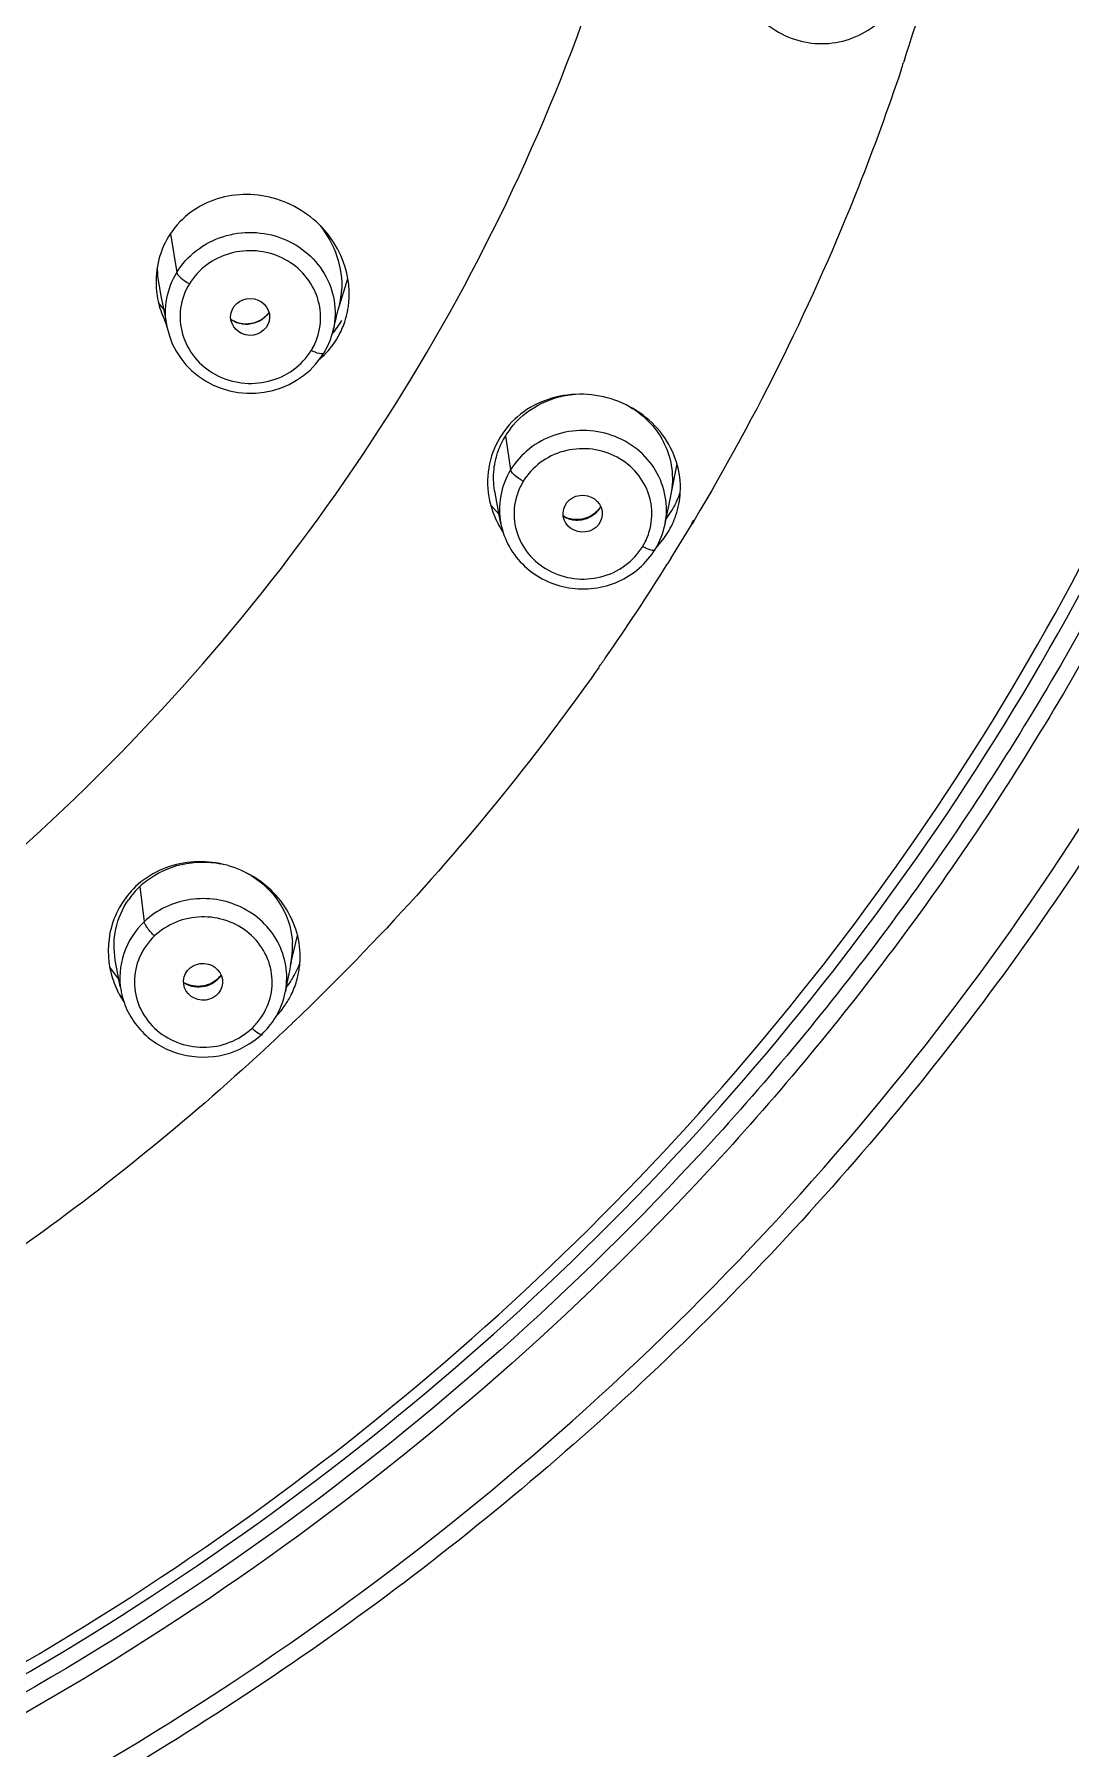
# Model space of a CAD drawing. Header units: millimetres. Extents: x 19741 to 22117, y -10160 to -6800.
# Drawn here: x 21024.42 to 21045.73, y -8209.15 to -8173.92 of the extents above; entities that cross this region are included whole.
import ezdxf

# ---------------------------------------------------------------- set-up
doc = ezdxf.new("R2010")
doc.units = ezdxf.units.MM

msp = doc.modelspace()

# ---------------------------------------------------------------- linework, layer by layer
at = {"linetype": 'Continuous'}
for p, q in [((21042.321, -8174.42), (21042.294, -8174.495)), ((21042.321, -8174.42), (21042.296, -8174.496)), ((21027.219, -8178.017), (21027.348, -8178.811)), ((21026.979, -8179.056), (21027.023, -8179.289)), ((21030.669, -8179.581), (21030.865, -8178.937)), ((21027.076, -8179.562), (21026.975, -8179.438)), ((21027.023, -8179.289), (21027.114, -8179.761)), ((21027.114, -8179.761), (21027.146, -8179.931)), ((21030.663, -8179.605), (21030.677, -8179.554)), ((21030.553, -8180.049), (21030.55, -8180.058)), ((21034.106, -8182.17), (21034.215, -8182.87)), ((21037.633, -8182.744), (21037.51, -8183.37)), ((21033.98, -8183.798), (21033.893, -8183.343)), ((21033.978, -8183.789), (21033.807, -8183.594)), ((21037.509, -8183.369), (21037.388, -8183.981)), ((21034.013, -8183.974), (21033.98, -8183.798)), ((21034.014, -8183.974), (21034.015, -8183.98)), ((21037.39, -8183.982), (21037.39, -8183.982)), ((21037.974, -8183.905), (21037.933, -8183.974)), ((21037.986, -8183.911), (21037.945, -8183.98)), ((21037.506, -8184.692), (21037.437, -8184.81)), ((21037.509, -8184.694), (21037.437, -8184.81)), ((21026.59, -8191.431), (21026.679, -8192.156)), ((21029.688, -8193.041), (21029.83, -8192.438)), ((21026.158, -8193.339), (21025.971, -8193.089)), ((21026.185, -8193.485), (21026.084, -8192.944)), ((21029.664, -8193.168), (21029.615, -8193.419)), ((21029.688, -8193.041), (21029.664, -8193.168)), ((21029.7, -8192.979), (21029.688, -8193.041)), ((21029.615, -8193.419), (21029.583, -8193.588)), ((21026.201, -8193.576), (21026.206, -8193.603)), ((21029.58, -8193.605), (21029.584, -8193.588))]:
    msp.add_line(p, q, dxfattribs=at)
for points in [[(21030.553, -8180.049), (21030.558, -8180.029), (21030.574, -8179.968), (21030.589, -8179.908), (21030.602, -8179.85), (21030.625, -8179.755)], [(21030.625, -8179.755), (21030.634, -8179.717), (21030.642, -8179.684), (21030.649, -8179.656), (21030.655, -8179.632), (21030.663, -8179.605)], [(21027.146, -8179.931), (21027.151, -8179.953), (21027.195, -8180.117), (21027.256, -8180.277), (21027.334, -8180.43), (21027.429, -8180.575), (21027.537, -8180.71), (21027.66, -8180.834), (21027.795, -8180.945), (21027.942, -8181.042), (21028.098, -8181.125), (21028.263, -8181.192), (21028.434, -8181.243), (21028.611, -8181.276), (21028.789, -8181.293), (21028.969, -8181.291), (21029.148, -8181.273), (21029.323, -8181.236), (21029.493, -8181.183), (21029.657, -8181.114), (21029.811, -8181.029), (21029.956, -8180.93), (21030.09, -8180.817), (21030.209, -8180.693), (21030.314, -8180.559), (21030.371, -8180.472)], [(21030.371, -8180.472), (21030.382, -8180.455), (21030.446, -8180.335), (21030.5, -8180.21), (21030.544, -8180.081), (21030.55, -8180.058)]]:
    msp.add_lwpolyline(points, dxfattribs=at)
for centre, radius, start, end in [((20997.986, -8159.847), 46.669, 341.803, 344.6061), ((20997.84, -8159.8), 46.822, 341.5138, 341.7074), ((21028.789, -8178.71), 1.843, 180.2726, 190.8257), ((21029.048, -8179.255), 1.847, 353.8774, 6.1766), ((21028.863, -8178.99), 1.942, 186.1694, 198.1353), ((21029.044, -8179.096), 1.696, 344.3218, 350.5992), ((21028.985, -8179.086), 1.756, 350.6032, 356.6708), ((21029.101, -8179.259), 1.794, 350.1399, 353.8301), ((21028.92, -8178.973), 2.001, 198.1005, 204.011), ((21028.941, -8178.963), 2.025, 204.0112, 206.7226), ((21029.081, -8178.783), 1.951, 318.7923, 328.5651), ((21029.121, -8179.262), 1.774, 341.2367, 343.0366), ((21029.127, -8179.263), 1.768, 343.0347, 347.5345), ((21029.125, -8179.263), 1.77, 347.5409, 350.1371), ((21029.151, -8179.274), 1.742, 322.2061, 328.574), ((21029.165, -8179.283), 1.724, 328.5931, 330.8447), ((21029.131, -8179.265), 1.764, 330.8737, 341.2463), ((21028.997, -8179.73), 1.311, 328.5974, 335.3119), ((21029.121, -8179.251), 1.78, 311.0535, 315.9487), ((21029.124, -8179.253), 1.775, 315.9451, 322.2105), ((21035.547, -8183.045), 1.686, 148.7241, 160.9761), ((21035.559, -8183.062), 1.705, 142.3463, 148.4446), ((21035.812, -8182.682), 2, 336.0228, 341.0162), ((21035.964, -8183.239), 1.743, 348.8998, 356.9172), ((21035.625, -8183.102), 1.885, 192.2884, 198.2507), ((21035.663, -8183.088), 1.926, 198.2905, 210.1246), ((21035.791, -8182.673), 2.022, 328.5953, 332.3079), ((21035.795, -8182.674), 2.018, 332.3071, 336.0249), ((21035.957, -8183.236), 1.75, 341.2305, 348.8665), ((21035.7, -8183.067), 1.969, 210.1132, 213.4853), ((21035.577, -8183.355), 0.546, 252.407, 260.177), ((21035.579, -8183.319), 0.582, 290.1679, 297.5986), ((21035.773, -8182.661), 2.044, 323.1107, 328.574), ((21035.927, -8183.226), 1.782, 328.5979, 334.9315), ((20996.725, -8159.272), 48.058, 328.0634, 329.061), ((21035.927, -8183.226), 1.782, 334.9275, 341.2369), ((21035.702, -8183.713), 1.43, 329.2293, 335.104), ((21035.861, -8183.178), 1.863, 316.146, 322.2997), ((21035.904, -8183.211), 1.809, 322.294, 328.5684), ((20996.484, -8159.119), 48.344, 325.1529, 327.8987), ((20996.292, -8158.987), 48.576, 324.8832, 325.1548), ((21027.797, -8192.702), 1.753, 133.5341, 145.4718), ((21027.811, -8192.73), 1.782, 127.3138, 133.2351), ((21028.097, -8192.677), 1.632, 349.3469, 357.193), ((21028.086, -8192.677), 1.643, 357.1977, 3.5611), ((21027.99, -8192.274), 2.029, 331.7435, 335.2229), ((21027.994, -8192.276), 2.024, 335.2265, 338.5112), ((21028.129, -8192.872), 1.757, 346.7562, 351.1551), ((21028.126, -8192.871), 1.759, 351.163, 355.2176), ((21027.859, -8192.737), 1.922, 194.8475, 200.808), ((21027.871, -8192.733), 1.935, 200.8073, 206.8862), ((21027.757, -8192.976), 0.504, 237.7412, 242.5942), ((21027.793, -8192.913), 0.583, 283.3178, 290.7452), ((21027.825, -8192.956), 0.529, 313.3564, 325.4708), ((21027.835, -8192.944), 0.524, 313.3437, 324.1406), ((21028.076, -8193.307), 1.534, 349.4176, 350.3338), ((21027.966, -8192.26), 2.057, 322.5586, 328.0156), ((21028.109, -8192.866), 1.778, 334.0045, 344.7255), ((21027.978, -8192.268), 2.042, 328.0206, 331.7427), ((21028.121, -8192.87), 1.765, 344.7412, 346.7577), ((21027.873, -8192.731), 1.938, 206.8876, 207.6656), ((21027.891, -8192.722), 1.958, 207.6733, 212.7899), ((21027.868, -8191.988), 2.378, 224.3625, 226.5027), ((21027.755, -8193.295), 1.579, 191.25, 195.1848), ((21027.904, -8192.714), 1.973, 212.7848, 213.779), ((21028.046, -8192.826), 1.853, 316.8658, 325.7138), ((21028.032, -8193.298), 1.578, 343.9878, 348.766), ((21028.088, -8192.854), 1.802, 325.7115, 333.4257), ((21028.11, -8192.866), 1.776, 333.4533, 333.9971), ((21027.861, -8193.273), 1.49, 314.0149, 319.7312), ((20995.062, -8157.917), 50.209, 312.9665, 313.7129)]:
    msp.add_arc(centre, radius, start, end, dxfattribs=at)
for centre, major_axis, ratio in [((21028.857, -8179.726), (0.401, -0.01), 0.943824), ((21035.696, -8183.77), (0.402, -0.021), 0.941814), ((21027.888, -8193.391), (0.401, -0.026), 0.945083)]:
    msp.add_ellipse(centre, major_axis=major_axis, ratio=ratio, dxfattribs=at)
for points, knots in [([(21024.322, -8210.31), (21027.778, -8208.399), (21034.312, -8203.932), (21042.582, -8195.521), (21048.972, -8185.738), (21053.225, -8174.957), (21055.176, -8163.594), (21054.746, -8152.088), (21051.952, -8140.885), (21046.906, -8130.418), (21039.806, -8121.087), (21030.93, -8113.248), (21020.619, -8107.196), (21009.267, -8103.154), (20997.305, -8101.275), (20985.186, -8101.628), (20973.371, -8104.197), (20965.953, -8107.343), (20962.447, -8109.243)], [0, 0, 0, 0, 0.063059, 0.125441, 0.187164, 0.248341, 0.309174, 0.36992, 0.430848, 0.492201, 0.554154, 0.616784, 0.680067, 0.743881, 0.808029, 0.872266, 0.936332, 1, 1, 1, 1]), ([(20993.147, -8202.355), (20996.636, -8202.355), (21003.619, -8201.585), (21013.525, -8198.175), (21022.345, -8192.69), (21029.595, -8185.417), (21034.876, -8176.745), (21037.394, -8168.719), (21038.182, -8162.127), (21038.162, -8157.15), (21037.528, -8152.212), (21036.704, -8148.992), (21036.195, -8147.413)], [0, 0, 0, 0, 0.12887, 0.257027, 0.3839, 0.509181, 0.632895, 0.755413, 0.816531, 0.877603, 0.938728, 1, 1, 1, 1]), ([(21052.817, -8154.049), (21053.241, -8157.909), (21053.247, -8165.756), (21050.709, -8177.259), (21046.57, -8186.219), (21042.17, -8192.774), (21037.055, -8198.902), (21029.449, -8205.569), (21020.615, -8210.594), (21013.017, -8213.533), (21005.116, -8215.728), (20998.963, -8216.495), (20994.861, -8216.606)], [0, 0, 0, 0, 0.12171, 0.243718, 0.366572, 0.428535, 0.49084, 0.616364, 0.743251, 0.807206, 0.871376, 1, 1, 1, 1]), ([(20995.849, -8215.684), (20999.835, -8215.512), (21007.776, -8214.399), (21019.086, -8210.489), (21029.34, -8204.497), (21038.11, -8196.664), (21045.03, -8187.307), (21049.809, -8176.81), (21052.242, -8165.613), (21052.229, -8157.98), (21051.818, -8154.225)], [0, 0, 0, 0, 0.128662, 0.256656, 0.383555, 0.509093, 0.633223, 0.756131, 0.878211, 1, 1, 1, 1]), ([(20995.862, -8215.886), (20999.864, -8215.713), (21007.836, -8214.596), (21019.193, -8210.674), (21029.492, -8204.662), (21038.303, -8196.801), (21045.261, -8187.41), (21050.073, -8176.872), (21052.533, -8165.627), (21052.533, -8157.961), (21052.126, -8154.188)], [0, 0, 0, 0, 0.128621, 0.256581, 0.383459, 0.508993, 0.633134, 0.756067, 0.878179, 1, 1, 1, 1]), ([(21052.537, -8154.155), (21052.94, -8157.934), (21052.935, -8165.613), (21050.475, -8176.874), (21046.475, -8185.662), (21042.221, -8192.111), (21037.276, -8198.153), (21029.917, -8204.762), (21021.353, -8209.806), (21013.971, -8212.808), (21006.283, -8215.099), (21000.281, -8215.975), (20996.271, -8216.174)], [0, 0, 0, 0, 0.121758, 0.24381, 0.366687, 0.428646, 0.490941, 0.616431, 0.743275, 0.80721, 0.871365, 1, 1, 1, 1]), ([(21055.321, -8162.73), (21055.191, -8165.161), (21054.609, -8170.02), (21052.791, -8177.139), (21050.055, -8183.991), (21045.234, -8192.643), (21037.121, -8202.285), (21028.909, -8208.188), (21024.502, -8210.619)], [0, 0, 0, 0, 0.123054, 0.24641, 0.370261, 0.494768, 0.745674, 1, 1, 1, 1]), ([(21038.923, -8172.774), (21038.959, -8172.955), (21039.098, -8173.31), (21039.474, -8173.74), (21039.975, -8174.026), (21040.544, -8174.139), (21041.121, -8174.068), (21041.643, -8173.82), (21042.052, -8173.42), (21042.219, -8173.077), (21042.27, -8172.899)], [0, 0, 0, 0, 0.122827, 0.247003, 0.372706, 0.499471, 0.626356, 0.75237, 0.876893, 1, 1, 1, 1]), ([(21042.246, -8174.646), (21041.977, -8175.451), (21040.811, -8178.648), (21039.296, -8181.718), (21037.986, -8183.911)], [0, 0, 0, 0, 0.249381, 1, 1, 1, 1]), ([(21030.885, -8179.056), (21030.863, -8178.852), (21030.75, -8178.447), (21030.406, -8177.92), (21029.921, -8177.511), (21029.34, -8177.256), (21028.714, -8177.178), (21028.099, -8177.292), (21027.557, -8177.592), (21027.284, -8177.902), (21027.18, -8178.073)], [0, 0, 0, 0, 0.124407, 0.25039, 0.377326, 0.504296, 0.630396, 0.755004, 0.878012, 1, 1, 1, 1]), ([(21027.348, -8178.811), (21027.453, -8178.64), (21027.732, -8178.331), (21028.287, -8178.043), (21028.911, -8177.955), (21029.528, -8178.077), (21030.063, -8178.398), (21030.447, -8178.878), (21030.632, -8179.456), (21030.603, -8179.859), (21030.553, -8180.049)], [0, 0, 0, 0, 0.124243, 0.250835, 0.378977, 0.506896, 0.632901, 0.756783, 0.8788, 1, 1, 1, 1]), ([(21030.295, -8177.85), (21030.445, -8178.038), (21030.683, -8178.464), (21030.752, -8178.951), (21030.738, -8179.188)], [0, 0, 0, 0, 0.502929, 1, 1, 1, 1]), ([(21027.18, -8178.073), (21027.079, -8178.239), (21026.931, -8178.608), (21026.911, -8179.004), (21026.932, -8179.199)], [0, 0, 0, 0, 0.497971, 1, 1, 1, 1]), ([(21030.188, -8180.277), (21030.259, -8180.121), (21030.341, -8179.777), (21030.25, -8179.254), (21029.963, -8178.801), (21029.522, -8178.481), (21028.99, -8178.338), (21028.44, -8178.389), (21027.947, -8178.626), (21027.699, -8178.894), (21027.608, -8179.044)], [0, 0, 0, 0, 0.121562, 0.243143, 0.366529, 0.492457, 0.620431, 0.748823, 0.875693, 1, 1, 1, 1]), ([(21027.144, -8179.921), (21027.108, -8179.733), (21027.106, -8179.341), (21027.248, -8178.975), (21027.348, -8178.811)], [0, 0, 0, 0, 0.498161, 1, 1, 1, 1]), ([(21027.348, -8178.811), (21027.351, -8178.829), (21027.378, -8178.869), (21027.459, -8178.953), (21027.545, -8179.009), (21027.608, -8179.044)], [0, 0, 0, 0, 0.150414, 0.390432, 1, 1, 1, 1]), ([(21027.608, -8179.044), (21027.515, -8179.196), (21027.389, -8179.543), (21027.432, -8180.092), (21027.692, -8180.583), (21028.127, -8180.941), (21028.671, -8181.115), (21029.243, -8181.081), (21029.76, -8180.845), (21030.02, -8180.568), (21030.115, -8180.413)], [0, 0, 0, 0, 0.122161, 0.243601, 0.366512, 0.491991, 0.619739, 0.748204, 0.875366, 1, 1, 1, 1]), ([(21028.997, -8179.837), (21028.922, -8179.868), (21028.759, -8179.897), (21028.598, -8179.856), (21028.527, -8179.82)], [0, 0, 0, 0, 0.503601, 1, 1, 1, 1]), ([(21028.982, -8179.834), (21028.913, -8179.86), (21028.766, -8179.886), (21028.619, -8179.856), (21028.552, -8179.827)], [0, 0, 0, 0, 0.506956, 1, 1, 1, 1]), ([(21029.245, -8179.631), (21029.23, -8179.653), (21029.16, -8179.74), (21029.062, -8179.804), (21028.982, -8179.834)], [0, 0, 0, 0, 0.242106, 1, 1, 1, 1]), ([(21029.246, -8179.634), (21029.202, -8179.701), (21029.119, -8179.779), (21029.022, -8179.827), (21028.997, -8179.837)], [0, 0, 0, 0, 0.745438, 1, 1, 1, 1]), ([(21030.371, -8180.471), (21030.365, -8180.481), (21030.331, -8180.491), (21030.242, -8180.475), (21030.168, -8180.441), (21030.115, -8180.413)], [0, 0, 0, 0, 0.125248, 0.342725, 1, 1, 1, 1]), ([(21037.704, -8183.332), (21037.715, -8183.124), (21037.661, -8182.697), (21037.363, -8182.123), (21036.888, -8181.669), (21036.291, -8181.38), (21035.632, -8181.281), (21034.978, -8181.386), (21034.399, -8181.693), (21034.107, -8182.018), (21033.997, -8182.199)], [0, 0, 0, 0, 0.121364, 0.244446, 0.369937, 0.497294, 0.625114, 0.751924, 0.876832, 1, 1, 1, 1]), ([(21034.209, -8182.02), (21034.359, -8181.826), (21034.75, -8181.497), (21035.237, -8181.348), (21035.486, -8181.321)], [0, 0, 0, 0, 0.495054, 1, 1, 1, 1]), ([(21036.667, -8181.571), (21036.821, -8181.662), (21037.104, -8181.888), (21037.406, -8182.332), (21037.557, -8182.842), (21037.544, -8183.196), (21037.511, -8183.366)], [0, 0, 0, 0, 0.255102, 0.505939, 0.753431, 1, 1, 1, 1]), ([(21033.997, -8182.199), (21033.88, -8182.39), (21033.719, -8182.823), (21033.735, -8183.284), (21033.782, -8183.504)], [0, 0, 0, 0, 0.49908, 1, 1, 1, 1]), ([(21037.39, -8183.982), (21037.427, -8183.797), (21037.431, -8183.408), (21037.224, -8182.862), (21036.833, -8182.417), (21036.307, -8182.128), (21035.709, -8182.026), (21035.111, -8182.123), (21034.582, -8182.407), (21034.315, -8182.705), (21034.214, -8182.87)], [0, 0, 0, 0, 0.121152, 0.24312, 0.367166, 0.493564, 0.621492, 0.749446, 0.875885, 1, 1, 1, 1]), ([(21033.894, -8183.343), (21033.867, -8183.203), (21033.849, -8182.914), (21033.907, -8182.631), (21033.953, -8182.495)], [0, 0, 0, 0, 0.499167, 1, 1, 1, 1]), ([(21036.999, -8184.315), (21037.07, -8184.161), (21037.155, -8183.823), (21037.068, -8183.309), (21036.788, -8182.862), (21036.355, -8182.548), (21035.832, -8182.407), (21035.292, -8182.458), (21034.806, -8182.691), (21034.565, -8182.956), (21034.474, -8183.103)], [0, 0, 0, 0, 0.121791, 0.243369, 0.366599, 0.492404, 0.620268, 0.748579, 0.875537, 1, 1, 1, 1]), ([(21034.215, -8182.87), (21034.115, -8183.033), (21033.975, -8183.397), (21033.977, -8183.788), (21034.014, -8183.974)], [0, 0, 0, 0, 0.501734, 1, 1, 1, 1]), ([(21034.474, -8183.103), (21034.411, -8183.068), (21034.326, -8183.012), (21034.243, -8182.928), (21034.217, -8182.888), (21034.215, -8182.87)], [0, 0, 0, 0, 0.610732, 0.846465, 1, 1, 1, 1]), ([(21034.474, -8183.103), (21034.384, -8183.253), (21034.258, -8183.592), (21034.299, -8184.132), (21034.552, -8184.615), (21034.98, -8184.966), (21035.514, -8185.136), (21036.076, -8185.101), (21036.584, -8184.869), (21036.836, -8184.596), (21036.931, -8184.444)], [0, 0, 0, 0, 0.122229, 0.243744, 0.366605, 0.492075, 0.619832, 0.748261, 0.875412, 1, 1, 1, 1]), ([(21036.068, -8183.623), (21036.053, -8183.648), (21035.983, -8183.743), (21035.881, -8183.814), (21035.798, -8183.848)], [0, 0, 0, 0, 0.240769, 1, 1, 1, 1]), ([(21035.849, -8183.835), (21035.871, -8183.823), (21035.955, -8183.772), (21036.026, -8183.698), (21036.064, -8183.636)], [0, 0, 0, 0, 0.254659, 1, 1, 1, 1]), ([(21034.015, -8183.98), (21034.047, -8184.144), (21034.166, -8184.465), (21034.485, -8184.867), (21034.912, -8185.16), (21035.41, -8185.317), (21035.933, -8185.326), (21036.437, -8185.186), (21036.875, -8184.91), (21037.099, -8184.646), (21037.187, -8184.503)], [0, 0, 0, 0, 0.122587, 0.246319, 0.371447, 0.497714, 0.624452, 0.750814, 0.876107, 1, 1, 1, 1]), ([(21035.798, -8183.848), (21035.77, -8183.859), (21035.655, -8183.896), (21035.529, -8183.898), (21035.441, -8183.877)], [0, 0, 0, 0, 0.254435, 1, 1, 1, 1]), ([(21036.931, -8184.444), (21036.984, -8184.473), (21037.058, -8184.506), (21037.147, -8184.523), (21037.181, -8184.512), (21037.187, -8184.503)], [0, 0, 0, 0, 0.661309, 0.874409, 1, 1, 1, 1]), ([(21036.027, -8186.931), (21035.567, -8187.584), (21033.66, -8190.159), (21031.498, -8192.546), (21029.759, -8194.209)], [0, 0, 0, 0, 0.249154, 1, 1, 1, 1]), ([(21029.879, -8193.018), (21029.895, -8192.828), (21029.864, -8192.437), (21029.56, -8191.711), (21028.781, -8191.021), (21027.749, -8190.853), (21026.978, -8191.075), (21026.643, -8191.3), (21026.501, -8191.435)], [0, 0, 0, 0, 0.121848, 0.245102, 0.494894, 0.748054, 0.87475, 1, 1, 1, 1]), ([(21026.731, -8191.312), (21026.94, -8191.152), (21027.439, -8190.923), (21027.987, -8190.915), (21028.249, -8190.965)], [0, 0, 0, 0, 0.497292, 1, 1, 1, 1]), ([(21026.501, -8191.435), (21026.266, -8191.657), (21025.914, -8192.24), (21025.918, -8192.919), (21026.001, -8193.23)], [0, 0, 0, 0, 0.500424, 1, 1, 1, 1]), ([(21028.741, -8191.13), (21029.015, -8191.266), (21029.498, -8191.676), (21029.707, -8192.278), (21029.726, -8192.575)], [0, 0, 0, 0, 0.506401, 1, 1, 1, 1]), ([(21026.084, -8192.944), (21026.047, -8192.734), (21026.054, -8192.291), (21026.231, -8191.886), (21026.353, -8191.708)], [0, 0, 0, 0, 0.497336, 1, 1, 1, 1]), ([(21029.588, -8193.564), (21029.616, -8193.397), (21029.618, -8193.05), (21029.448, -8192.556), (21029.126, -8192.137), (21028.684, -8191.834), (21028.167, -8191.675), (21027.623, -8191.674), (21027.105, -8191.832), (21026.806, -8192.035), (21026.678, -8192.156)], [0, 0, 0, 0, 0.121009, 0.242692, 0.366139, 0.491741, 0.619066, 0.747046, 0.874381, 1, 1, 1, 1]), ([(21026.678, -8192.156), (21026.49, -8192.334), (21026.195, -8192.785), (21026.156, -8193.324), (21026.201, -8193.576)], [0, 0, 0, 0, 0.503892, 1, 1, 1, 1]), ([(21026.89, -8192.448), (21026.837, -8192.397), (21026.768, -8192.321), (21026.702, -8192.22), (21026.681, -8192.175), (21026.678, -8192.156)], [0, 0, 0, 0, 0.601292, 0.841405, 1, 1, 1, 1]), ([(21028.998, -8194.236), (21029.108, -8194.106), (21029.281, -8193.802), (21029.34, -8193.284), (21029.191, -8192.782), (21028.858, -8192.371), (21028.39, -8192.107), (21027.854, -8192.025), (21027.323, -8192.132), (21027.019, -8192.328), (21026.89, -8192.447)], [0, 0, 0, 0, 0.123065, 0.244617, 0.36658, 0.490638, 0.617264, 0.745526, 0.873681, 1, 1, 1, 1]), ([(21026.89, -8192.447), (21026.763, -8192.571), (21026.55, -8192.865), (21026.439, -8193.396), (21026.551, -8193.926), (21026.87, -8194.372), (21027.341, -8194.667), (21027.893, -8194.77), (21028.446, -8194.669), (21028.763, -8194.468), (21028.896, -8194.344)], [0, 0, 0, 0, 0.12369, 0.245445, 0.36718, 0.490849, 0.617195, 0.745393, 0.873621, 1, 1, 1, 1]), ([(21027.498, -8193.413), (21027.559, -8193.452), (21027.703, -8193.504), (21027.855, -8193.497), (21027.927, -8193.48)], [0, 0, 0, 0, 0.493773, 1, 1, 1, 1]), ([(21028.032, -8193.432), (21027.951, -8193.468), (21027.775, -8193.504), (21027.6, -8193.462), (21027.525, -8193.423)], [0, 0, 0, 0, 0.510832, 1, 1, 1, 1]), ([(21028.195, -8193.325), (21028.183, -8193.336), (21028.134, -8193.378), (21028.077, -8193.412), (21028.032, -8193.432)], [0, 0, 0, 0, 0.244257, 1, 1, 1, 1]), ([(21026.231, -8193.709), (21026.269, -8193.848), (21026.384, -8194.119), (21026.66, -8194.466), (21027.019, -8194.731), (21027.573, -8194.953), (21028.344, -8194.961), (21028.889, -8194.666), (21029.102, -8194.465)], [0, 0, 0, 0, 0.12299, 0.247014, 0.37225, 0.498547, 0.750416, 1, 1, 1, 1]), ([(21029.102, -8194.465), (21029.207, -8194.365), (21029.392, -8194.139), (21029.51, -8193.871), (21029.549, -8193.733)], [0, 0, 0, 0, 0.501955, 1, 1, 1, 1]), ([(21028.896, -8194.344), (21028.937, -8194.382), (21028.994, -8194.43), (21029.064, -8194.469), (21029.095, -8194.471), (21029.102, -8194.464)], [0, 0, 0, 0, 0.676488, 0.886345, 1, 1, 1, 1]), ([(21029.284, -8194.658), (21027.704, -8196.129), (21024.341, -8198.879), (21020.658, -8201.182), (21018.747, -8202.217)], [0, 0, 0, 0, 0.498297, 1, 1, 1, 1])]:
    msp.add_open_spline(points, degree=3, knots=knots, dxfattribs=at)
for points in [[(21028.552, -8179.827), (21028.52, -8179.814), (21028.489, -8179.796), (21028.461, -8179.776)], [(21035.441, -8183.877), (21035.392, -8183.865), (21035.343, -8183.847), (21035.299, -8183.821)], [(21035.3, -8183.825), (21035.335, -8183.846), (21035.373, -8183.863), (21035.412, -8183.875)], [(21035.484, -8183.893), (21035.581, -8183.91), (21035.687, -8183.9), (21035.78, -8183.866)], [(21037.187, -8184.503), (21037.284, -8184.344), (21037.354, -8184.165), (21037.39, -8183.982)], [(21028, -8193.458), (21028.069, -8193.432), (21028.135, -8193.391), (21028.189, -8193.34)]]:
    msp.add_open_spline(points, degree=3, dxfattribs=at)

doc.saveas('drawing.dxf')
